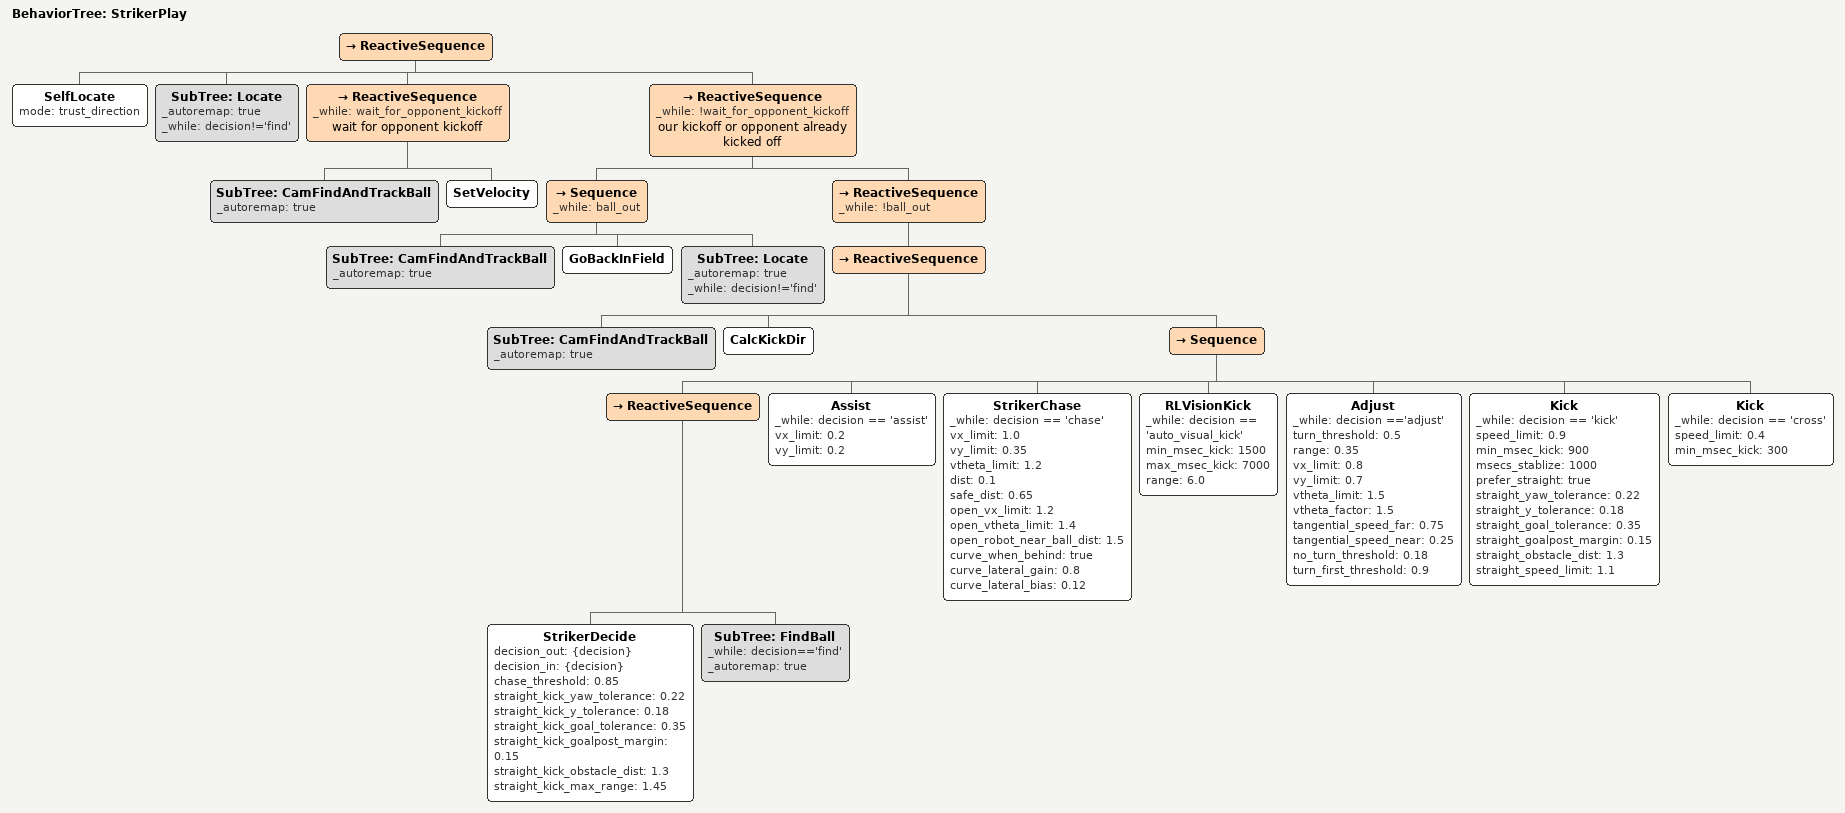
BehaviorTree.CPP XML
<root BTCPP_format="4" >
   <include path="./subtree_cam_find_and_track_ball.xml" />
   <include path="./subtree_find_ball.xml" />
   <include path="./subtree_locate.xml" />
   <BehaviorTree ID="StrikerPlay">
      <ReactiveSequence>

         <!-- Figure out where robot is -->
         <!-- mode="trust_direction" -> Trust compass and less reliance on visual landmarks-->
         <SelfLocate mode="trust_direction" />

         <!-- Keep updating my position unless I am actively searching the ball -->
         <SubTree ID="Locate" _autoremap="true" _while="decision!='find'" />

         <!-- Waiting for opponents to start the game -->
         <ReactiveSequence _while="wait_for_opponent_kickoff" name="wait for opponent kickoff">

            <!-- Look at ball and stay still -->
            <SubTree ID="CamFindAndTrackBall" _autoremap="true" />
            <SetVelocity />
         </ReactiveSequence>

         <!-- Normal Match Logic -->
         <ReactiveSequence _while="!wait_for_opponent_kickoff" name="our kickoff or opponent already kicked off">

            <!-- If Ball is outside field -->
            <Sequence _while="ball_out">
               <SubTree ID="CamFindAndTrackBall" _autoremap="true" />
               <GoBackInField />
               <SubTree ID="Locate" _autoremap="true" _while="decision!='find'" />
            </Sequence>

            <!-- Main Gameplay -->
            <ReactiveSequence _while="!ball_out">
               <ReactiveSequence >
                  <!-- See Ball -->
                  <SubTree ID="CamFindAndTrackBall" _autoremap="true" />

                  <!-- Calculate Kick Direction (robot is planning how to kick) -->
                  <CalcKickDir />
                  <Sequence>
                     <ReactiveSequence>

                        <!-- Decision Making Core (MOST IMPORTANT) -->
                        <StrikerDecide decision_out="{decision}" decision_in="{decision}" chase_threshold="0.85"
                                       straight_kick_yaw_tolerance="0.22"
                                       straight_kick_y_tolerance="0.18"
                                       straight_kick_goal_tolerance="0.35"
                                       straight_kick_goalpost_margin="0.15"
                                       straight_kick_obstacle_dist="1.3"
                                       straight_kick_max_range="1.45" />
                        <!-- Start Searching for ball -->
                        <SubTree ID="FindBall" _while="decision=='find'" _autoremap="true" />
                     </ReactiveSequence>

                        <!--
                        ASSIST
                           Move Slowly and Carefully to Support
                           Used when positioning for pass
                        -->
                        <Assist _while="decision == 'assist'" vx_limit = "0.2" vy_limit="0.2" />

                        <StrikerChase   _while="decision == 'chase'"  vx_limit="1.0"  vy_limit="0.35"  vtheta_limit="1.2"  dist="0.1" safe_dist="0.65"
                                        open_vx_limit="1.2"
                                        open_vtheta_limit="1.4"
                                        open_robot_near_ball_dist="1.5"
                                        curve_when_behind="true"
                                        curve_lateral_gain="0.8"
                                        curve_lateral_bias="0.12" />

                        <RLVisionKick _while="decision == 'auto_visual_kick'" min_msec_kick="1500" max_msec_kick="7000" range="6.0"/>

                        <Adjust _while="decision =='adjust'" turn_threshold="0.5" range="0.35" vx_limit="0.8" vy_limit="0.7" vtheta_limit="1.5" vtheta_factor="1.5" tangential_speed_far="0.75" tangential_speed_near="0.25" no_turn_threshold="0.18" turn_first_threshold="0.9" />

                        <Kick _while="decision == 'kick'" speed_limit="0.9" min_msec_kick="900" msecs_stablize="1000"
                              prefer_straight="true"
                              straight_yaw_tolerance="0.22"
                              straight_y_tolerance="0.18"
                              straight_goal_tolerance="0.35"
                              straight_goalpost_margin="0.15"
                              straight_obstacle_dist="1.3"
                              straight_speed_limit="1.1"/>

                        <!-- CROSS - Pass Instead of Shoot -->
                        <Kick _while="decision == 'cross'" speed_limit="0.4" min_msec_kick="300"/>
                  </Sequence>
               </ReactiveSequence>
            </ReactiveSequence>
         </ReactiveSequence>
      </ReactiveSequence>
   </BehaviorTree>
</root>
